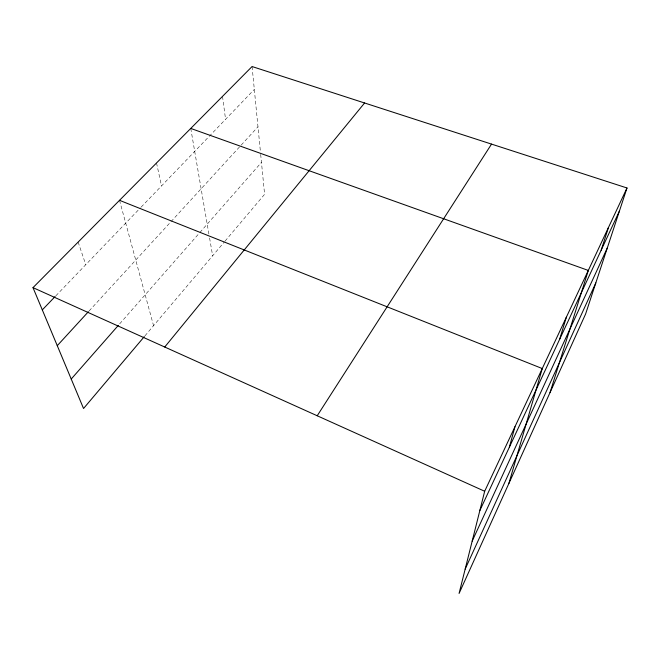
<?xml version="1.0" encoding="UTF-8"?>
<svg xmlns="http://www.w3.org/2000/svg" width="660" height="660" viewBox="0 0 660 660"><rect width="100%" height="100%" fill="white"/><g stroke="black" fill="none" stroke-linecap="round" stroke-linejoin="round"><path stroke-width="0.49" stroke-dasharray="3.3 2.47" d="M144.961 335.841L224.4 241.865M225.06 241.09L264.594 194.32L260.568 153.211M119.683 323.846L199.221 233.252M199.889 232.493L261.467 162.36M89.092 310.967L257.977 126.794M55.844 295.812L140.456 207.817M141.157 207.083L254.323 89.413M78.136 242.088L85.767 264.685M119.518 200.326L153.557 325.669M156.519 162.979L161.518 185.922M190.756 128.436L208.906 234.036M209.591 237.988L212.644 255.775M222.519 96.376L225.563 119.32M252.079 66.544L260.469 152.196"/><path stroke-width="0.99" d="M627 187.984L484.671 491.263L459.071 593.456L585.61 313.987L627 187.984L252.079 66.544L33 287.636L83.54 408.499L144.301 336.625M509.347 447.233L514.957 426.739M508.877 483.458L542.264 368.544L119.518 200.326M559.663 339.248L566.338 317.254M550.044 392.535L588.316 270.427L190.756 128.436M601.153 250.222L608.462 227.494M465.16 569.126L595.815 282.925M472.18 541.126L607.283 248.011M479.837 510.559L619.476 210.895M317.212 415.767L491.527 144.103M164.728 347.028L364.592 102.985M71.222 379.046L118.338 325.38M57.263 345.675L88.399 311.718M42.306 309.887L55.126 296.546M33 287.636L484.671 491.263"/></g></svg>
